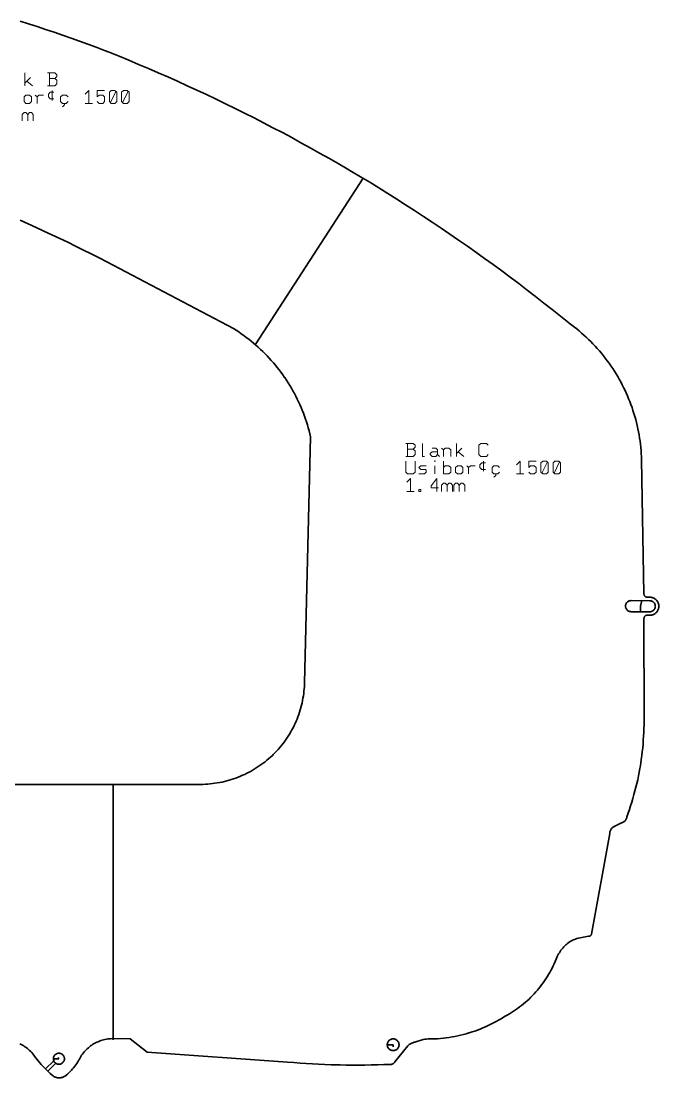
# Model space of a CAD drawing. Extents: x -1214 to 1704, y -782 to 1264.
# Drawn here: x 784 to 1704, y -423 to 1102 of the extents above; entities that cross this region are included whole.
import ezdxf

# ---------------------------------------------------------------- set-up
doc = ezdxf.new("R2010")
doc.units = 0
doc.linetypes.add('DOT', pattern=[3.5, 0.5, -3])

msp = doc.modelspace()

# ---------------------------------------------------------------- linework, layer by layer
at = {"color": 4, "lineweight": 35}
for p, q in [((795, 1098.1), (782.7, 1102)), ((807.3, 1094.1), (795, 1098.1)), ((819.5, 1090.1), (807.3, 1094.1)), ((831.8, 1086), (819.5, 1090.1)), ((844, 1081.8), (831.8, 1086)), ((856.2, 1077.5), (844, 1081.8)), ((868.3, 1073.2), (856.2, 1077.5)), ((880.4, 1068.8), (868.3, 1073.2)), ((892.5, 1064.3), (880.4, 1068.8)), ((904.6, 1059.8), (892.5, 1064.3)), ((911.3, 1057.1), (904.6, 1059.8)), ((925.5, 1051.3), (911.3, 1057.1)), ((939.7, 1045.5), (925.5, 1051.3)), ((953.8, 1039.6), (939.7, 1045.5)), ((967.9, 1033.6), (953.8, 1039.6)), ((981.9, 1027.6), (967.9, 1033.6)), ((995.9, 1021.4), (981.9, 1027.6)), ((1009.9, 1015.2), (995.9, 1021.4)), ((1023.8, 1008.8), (1009.9, 1015.2)), ((1037.7, 1002.4), (1023.8, 1008.8)), ((1051.6, 995.9), (1037.7, 1002.4)), ((1065.4, 989.4), (1051.6, 995.9)), ((1079.2, 982.7), (1065.4, 989.4)), ((1093, 976), (1079.2, 982.7)), ((1106.7, 969.1), (1093, 976)), ((1120.3, 962.2), (1106.7, 969.1)), ((1133.9, 955.2), (1120.3, 962.2)), ((1147.5, 948.2), (1133.9, 955.2)), ((1161.1, 941), (1147.5, 948.2)), ((1174.6, 933.8), (1161.1, 941)), ((1188, 926.5), (1174.6, 933.8)), ((1201.4, 919.1), (1188, 926.5)), ((1214.8, 911.6), (1201.4, 919.1)), ((1228.1, 904.1), (1214.8, 911.6)), ((1241.4, 896.4), (1228.1, 904.1)), ((1254.6, 888.7), (1241.4, 896.4)), ((1260.8, 885.1), (1254.6, 888.7)), ((1273.9, 877.2), (1260.8, 885.1)), ((1287.1, 869.3), (1273.9, 877.2)), ((1300.1, 861.3), (1287.1, 869.3)), ((1313.1, 853.3), (1300.1, 861.3)), ((1326.1, 845.1), (1313.1, 853.3)), ((1339, 836.9), (1326.1, 845.1)), ((1351.9, 828.6), (1339, 836.9)), ((1364.7, 820.2), (1351.9, 828.6)), ((794.2, 809.5), (782.6, 814.6)), ((805.7, 804.3), (794.2, 809.5)), ((1377.4, 811.8), (1364.7, 820.2)), ((1390.2, 803.3), (1377.4, 811.8)), ((817.2, 799), (805.7, 804.3)), ((828.7, 793.6), (817.2, 799)), ((840.1, 788.2), (828.7, 793.6)), ((1402.8, 794.6), (1390.2, 803.3)), ((1415.4, 786), (1402.8, 794.6)), ((851.5, 782.7), (840.1, 788.2)), ((862.8, 777.2), (851.5, 782.7)), ((1428, 777.2), (1415.4, 786)), ((874.2, 771.5), (862.8, 777.2)), ((885.5, 765.9), (874.2, 771.5)), ((896.7, 760.1), (885.5, 765.9)), ((1440.5, 768.4), (1428, 777.2)), ((1452.9, 759.5), (1440.5, 768.4)), ((907.9, 754.3), (896.7, 760.1)), ((1090.6, 658.2), (907.9, 754.3)), ((1465.3, 750.5), (1452.9, 759.5)), ((1477.7, 741.4), (1465.3, 750.5)), ((1490, 732.3), (1477.7, 741.4)), ((1502.2, 723.1), (1490, 732.3)), ((1514.4, 713.8), (1502.2, 723.1)), ((1526.5, 704.5), (1514.4, 713.8)), ((1538.6, 695.1), (1526.5, 704.5)), ((1550.6, 685.6), (1538.6, 695.1)), ((1562.5, 676), (1550.6, 685.6)), ((1574.4, 666.4), (1562.5, 676)), ((1090.7, 658.2), (1090.6, 658.2)), ((1094.5, 655.8), (1090.7, 658.2)), ((1575.1, 665.9), (1574.4, 666.4)), ((1578.8, 663.2), (1575.1, 665.9)), ((1582.4, 660.4), (1578.8, 663.2)), ((1585.9, 657.6), (1582.4, 660.4)), ((1589.4, 654.7), (1585.9, 657.6)), ((1098.2, 653.3), (1094.5, 655.8)), ((1101.9, 650.8), (1098.2, 653.3)), ((1105.6, 648.2), (1101.9, 650.8)), ((1109.1, 645.5), (1105.6, 648.2)), ((1112.7, 642.8), (1109.1, 645.5)), ((1116.2, 640), (1112.7, 642.8)), ((1592.9, 651.8), (1589.4, 654.7)), ((1596.3, 648.7), (1592.9, 651.8)), ((1599.6, 645.7), (1596.3, 648.7)), ((1602.9, 642.5), (1599.6, 645.7)), ((1606.2, 639.3), (1602.9, 642.5)), ((1119.6, 637.1), (1116.2, 640)), ((1123, 634.2), (1119.6, 637.1)), ((1126.3, 631.3), (1123, 634.2)), ((1129.6, 628.2), (1126.3, 631.3)), ((1132.9, 625.1), (1129.6, 628.2)), ((1609.3, 636.1), (1606.2, 639.3)), ((1612.5, 632.8), (1609.3, 636.1)), ((1615.5, 629.4), (1612.5, 632.8)), ((1618.5, 626), (1615.5, 629.4)), ((1621.4, 622.5), (1618.5, 626)), ((1136, 622), (1132.9, 625.1)), ((1139.1, 618.8), (1136, 622)), ((1142.2, 615.5), (1139.1, 618.8)), ((1145.2, 612.2), (1142.2, 615.5)), ((1148.1, 608.9), (1145.2, 612.2)), ((1624.3, 619), (1621.4, 622.5)), ((1627.1, 615.4), (1624.3, 619)), ((1629.8, 611.8), (1627.1, 615.4)), ((1632.5, 608.1), (1629.8, 611.8)), ((1151, 605.4), (1148.1, 608.9)), ((1153.8, 602), (1151, 605.4)), ((1156.6, 598.4), (1153.8, 602)), ((1159.3, 594.9), (1156.6, 598.4)), ((1635.1, 604.4), (1632.5, 608.1)), ((1637.7, 600.7), (1635.1, 604.4)), ((1640.1, 596.8), (1637.7, 600.7)), ((1642.5, 593), (1640.1, 596.8)), ((1161.9, 591.3), (1159.3, 594.9)), ((1164.4, 587.6), (1161.9, 591.3)), ((1164.6, 587.4), (1164.4, 587.6)), ((1167.1, 583.7), (1164.6, 587.4)), ((1169.5, 579.9), (1167.1, 583.7)), ((1171.8, 576.1), (1169.5, 579.9)), ((1644.9, 589.1), (1642.5, 593)), ((1647.1, 585.1), (1644.9, 589.1)), ((1649.3, 581.2), (1647.1, 585.1)), ((1651.5, 577.1), (1649.3, 581.2)), ((1174.1, 572.3), (1171.8, 576.1)), ((1176.3, 568.4), (1174.1, 572.3)), ((1178.5, 564.5), (1176.3, 568.4)), ((1180.5, 560.5), (1178.5, 564.5)), ((1653.5, 573.1), (1651.5, 577.1)), ((1655.5, 569), (1653.5, 573.1)), ((1657.2, 565.4), (1655.5, 569)), ((1659, 561.2), (1657.2, 565.4)), ((1182.5, 556.5), (1180.5, 560.5)), ((1184.5, 552.5), (1182.5, 556.5)), ((1186.3, 548.4), (1184.5, 552.5)), ((1660.7, 557), (1659, 561.2)), ((1662.4, 552.8), (1660.7, 557)), ((1664, 548.5), (1662.4, 552.8)), ((1188.1, 544.3), (1186.3, 548.4)), ((1189.8, 540.2), (1188.1, 544.3)), ((1191.4, 536), (1189.8, 540.2)), ((1193, 531.9), (1191.4, 536)), ((1665.6, 544.3), (1664, 548.5)), ((1667, 540), (1665.6, 544.3)), ((1668.4, 535.6), (1667, 540)), ((1669.7, 531.3), (1668.4, 535.6)), ((1194.5, 527.6), (1193, 531.9)), ((1195.9, 523.4), (1194.5, 527.6)), ((1197.2, 519.1), (1195.9, 523.4)), ((1198.5, 514.8), (1197.2, 519.1)), ((1670.9, 526.9), (1669.7, 531.3)), ((1672, 522.5), (1670.9, 526.9)), ((1673.1, 518.1), (1672, 522.5)), ((1199.6, 510.5), (1198.5, 514.8)), ((1200.7, 506.2), (1199.6, 510.5)), ((1201.8, 501.9), (1200.7, 506.2)), ((1674.1, 513.6), (1673.1, 518.1)), ((1675, 509.2), (1674.1, 513.6)), ((1675.8, 504.7), (1675, 509.2)), ((1676.6, 500.2), (1675.8, 504.7)), ((1193.1, 146.7), (1201.8, 501.9)), ((1677.2, 495.7), (1676.6, 500.2)), ((1677.8, 491.2), (1677.2, 495.7)), ((1678.3, 486.7), (1677.8, 491.2)), ((1678.7, 482.2), (1678.3, 486.7)), ((1679, 477.7), (1678.7, 482.2)), ((1679.3, 473.1), (1679, 477.7)), ((1679.5, 468.6), (1679.3, 473.1)), ((1682.8, 275.4), (1679.5, 468.6)), ((1682.8, 274.8), (1682.8, 275.4)), ((1683, 274.2), (1682.8, 274.8)), ((1656.4, 259.1), (1656.6, 259.9)), ((1656.6, 259.9), (1656.9, 260.7)), ((1656.9, 260.7), (1657.3, 261.4)), ((1657.3, 261.4), (1657.7, 262.1)), ((1657.7, 262.1), (1658.2, 262.7)), ((1658.2, 262.7), (1658.7, 263.3)), ((1658.7, 263.3), (1659.3, 263.8)), ((1659.3, 263.8), (1660, 264.3)), ((1660, 264.3), (1660.7, 264.7)), ((1660.7, 264.7), (1661.4, 265)), ((1661.4, 265), (1662.1, 265.2)), ((1662.1, 265.2), (1662.9, 265.4)), ((1662.9, 265.4), (1663.7, 265.5)), ((1663.7, 265.5), (1664.3, 265.5)), ((1664.3, 265.5), (1691.3, 265.4)), ((1679.6, 265.6), (1677.8, 257.5)), ((1683.2, 273.6), (1683, 274.2)), ((1683.4, 273), (1683.2, 273.6)), ((1683.8, 272.5), (1683.4, 273)), ((1684.2, 272), (1683.8, 272.5)), ((1684.7, 271.6), (1684.2, 272)), ((1685.2, 271.2), (1684.7, 271.6)), ((1685.7, 270.9), (1685.2, 271.2)), ((1686.3, 270.7), (1685.7, 270.9)), ((1687, 270.5), (1686.3, 270.7)), ((1687.6, 270.5), (1687, 270.5)), ((1692.6, 270.3), (1687.6, 270.5)), ((1691.3, 265.4), (1692.1, 265.4)), ((1692.1, 265.4), (1692.9, 265.3)), ((1693.5, 270.1), (1692.6, 270.3)), ((1692.9, 265.3), (1693.7, 265.1)), ((1694.5, 269.9), (1693.5, 270.1)), ((1693.7, 265.1), (1694.4, 264.8)), ((1694.4, 264.8), (1695.1, 264.4)), ((1695.5, 269.7), (1694.5, 269.9)), ((1695.1, 264.4), (1695.8, 264)), ((1696.4, 269.3), (1695.5, 269.7)), ((1695.8, 264), (1696.4, 263.5)), ((1697.3, 268.9), (1696.4, 269.3)), ((1696.4, 263.5), (1697, 263)), ((1697, 263), (1697.5, 262.4)), ((1698.2, 268.4), (1697.3, 268.9)), ((1697.5, 262.4), (1698, 261.7)), ((1698, 261.7), (1698.4, 261)), ((1699.1, 267.8), (1698.2, 268.4)), ((1698.4, 261), (1698.7, 260.3)), ((1698.7, 260.3), (1699, 259.5)), ((1699, 259.5), (1699.1, 258.8)), ((1699.9, 267.2), (1699.1, 267.8)), ((1700.6, 266.5), (1699.9, 267.2)), ((1701.3, 265.7), (1700.6, 266.5)), ((1701.9, 264.9), (1701.3, 265.7)), ((1702.5, 264.1), (1701.9, 264.9)), ((1703, 263.2), (1702.5, 264.1)), ((1703.4, 262.2), (1703, 263.2)), ((1703.7, 261.3), (1703.4, 262.2)), ((1704, 260.3), (1703.7, 261.3)), ((1704.2, 259.3), (1704, 260.3)), ((1656.3, 258.4), (1656.4, 259.1)), ((1656.3, 257.6), (1656.3, 258.4)), ((1656.3, 257), (1656.3, 257.6)), ((1656.4, 256.2), (1656.3, 257)), ((1656.5, 255.4), (1656.4, 256.2)), ((1656.8, 254.7), (1656.5, 255.4)), ((1657.1, 253.9), (1656.8, 254.7)), ((1657.5, 253.2), (1657.1, 253.9)), ((1658, 252.6), (1657.5, 253.2)), ((1658.5, 252), (1658, 252.6)), ((1659.1, 251.4), (1658.5, 252)), ((1659.7, 250.9), (1659.1, 251.4)), ((1660.4, 250.5), (1659.7, 250.9)), ((1661.1, 250.2), (1660.4, 250.5)), ((1661.9, 249.9), (1661.1, 250.2)), ((1662.6, 249.7), (1661.9, 249.9)), ((1663.4, 249.6), (1662.6, 249.7)), ((1664.2, 249.5), (1663.4, 249.6)), ((1677.7, 249.5), (1664.2, 249.5)), ((1677.8, 257.5), (1677.7, 250.5)), ((1677.7, 250.5), (1677.7, 249.5)), ((1677.7, 249.5), (1677.7, 250.5)), ((1691.2, 249.4), (1677.7, 249.5)), ((1685.2, 243.9), (1685.8, 244.2)), ((1685.8, 244.2), (1686.4, 244.5)), ((1686.4, 244.5), (1687, 244.6)), ((1687, 244.6), (1687.6, 244.7)), ((1687.6, 244.7), (1687.8, 244.7)), ((1687.8, 244.7), (1693.6, 244.7)), ((1691.8, 249.5), (1691.2, 249.4)), ((1692.6, 249.5), (1691.8, 249.5)), ((1693.4, 249.7), (1692.6, 249.5)), ((1694.1, 250), (1693.4, 249.7)), ((1693.6, 244.7), (1694.6, 244.9)), ((1694.9, 250.3), (1694.1, 250)), ((1694.6, 244.9), (1695.6, 245.2)), ((1695.6, 250.7), (1694.9, 250.3)), ((1696.2, 251.2), (1695.6, 250.7)), ((1695.6, 245.2), (1696.6, 245.6)), ((1696.8, 251.7), (1696.2, 251.2)), ((1696.6, 245.6), (1697.5, 246)), ((1697.4, 252.3), (1696.8, 251.7)), ((1697.8, 252.9), (1697.4, 252.3)), ((1697.5, 246), (1698.3, 246.5)), ((1698.3, 253.6), (1697.8, 252.9)), ((1698.6, 254.3), (1698.3, 253.6)), ((1698.3, 246.5), (1699.2, 247.1)), ((1698.9, 255), (1698.6, 254.3)), ((1699.1, 255.8), (1698.9, 255)), ((1699.1, 258.8), (1699.2, 258)), ((1699.2, 256.6), (1699.1, 255.8)), ((1699.2, 258), (1699.3, 257.4)), ((1699.3, 257.4), (1699.2, 256.6)), ((1699.2, 247.1), (1700, 247.7)), ((1700, 247.7), (1700.7, 248.4)), ((1700.7, 248.4), (1701.4, 249.2)), ((1701.4, 249.2), (1702, 250)), ((1702, 250), (1702.6, 250.9)), ((1702.6, 250.9), (1703, 251.8)), ((1703, 251.8), (1703.4, 252.7)), ((1703.4, 252.7), (1703.8, 253.7)), ((1703.8, 253.7), (1704, 254.7)), ((1704, 254.7), (1704.2, 255.7)), ((1704.3, 258.3), (1704.2, 259.3)), ((1704.2, 255.7), (1704.3, 256.7)), ((1704.3, 257.3), (1704.3, 258.3)), ((1704.3, 256.7), (1704.3, 257.3)), ((1682.8, 239.7), (1682.9, 240.3)), ((1682.9, 96.6), (1682.8, 239.7)), ((1682.9, 240.3), (1683, 240.9)), ((1683, 240.9), (1683.2, 241.5)), ((1683.2, 241.5), (1683.5, 242.1)), ((1683.5, 242.1), (1683.8, 242.6)), ((1683.8, 242.6), (1684.2, 243.1)), ((1684.2, 243.1), (1684.7, 243.6)), ((1684.7, 243.6), (1685.2, 243.9)), ((1192.3, 134.8), (1192.7, 138.3)), ((1192.7, 138.3), (1192.9, 141.7)), ((1192.9, 141.7), (1193.1, 145.2)), ((1193.1, 145.2), (1193.1, 146.7)), ((1190.2, 121.1), (1190.9, 124.5)), ((1190.9, 124.5), (1191.4, 128)), ((1191.4, 128), (1191.9, 131.4)), ((1191.9, 131.4), (1192.3, 134.8)), ((1185.8, 104.4), (1186.9, 107.7)), ((1186.9, 107.7), (1187.8, 111)), ((1187.8, 111), (1188.7, 114.4)), ((1188.7, 114.4), (1189.5, 117.7)), ((1189.5, 117.7), (1190.2, 121.1)), ((1180.9, 91.4), (1182.3, 94.6)), ((1182.3, 94.6), (1183.5, 97.8)), ((1183.5, 97.8), (1184.7, 101.1)), ((1184.7, 101.1), (1185.8, 104.4)), ((1682.9, 91.9), (1682.9, 96.6)), ((1682.9, 86.3), (1682.9, 91.9)), ((1173.2, 75.9), (1174.9, 78.9)), ((1174.9, 78.9), (1176.5, 82)), ((1176.5, 82), (1178.1, 85.1)), ((1178.1, 85.1), (1179.5, 88.2)), ((1179.5, 88.2), (1180.9, 91.4)), ((1682.6, 75.2), (1682.8, 80.8)), ((1682.8, 80.8), (1682.9, 86.3)), ((1161.6, 58.7), (1163.7, 61.4)), ((1163.7, 61.4), (1165.7, 64.2)), ((1165.7, 64.2), (1167.7, 67.1)), ((1167.7, 67.1), (1169.6, 70)), ((1169.6, 70), (1171.4, 72.9)), ((1171.4, 72.9), (1173.2, 75.9)), ((1681.5, 58.5), (1681.9, 64.1)), ((1681.9, 64.1), (1682.3, 69.6)), ((1682.3, 69.6), (1682.6, 75.2)), ((1150.3, 45.6), (1152.6, 48.1)), ((1152.6, 48.1), (1155, 50.7)), ((1155, 50.7), (1157.3, 53.3)), ((1157.3, 53.3), (1159.5, 55.9)), ((1159.5, 55.9), (1161.6, 58.7)), ((1679.8, 41.8), (1680.4, 47.4)), ((1680.4, 47.4), (1681, 52.9)), ((1681, 52.9), (1681.5, 58.5)), ((1130.7, 28.8), (1133.5, 30.8)), ((1133.5, 30.8), (1136.2, 33)), ((1136.2, 33), (1138.9, 35.2)), ((1138.9, 35.2), (1141.6, 37.4)), ((1141.6, 37.4), (1144.2, 39.7)), ((1144.2, 39.7), (1146.7, 42.1)), ((1146.7, 42.1), (1147.8, 43.2)), ((1147.8, 43.2), (1150.3, 45.6)), ((1677.3, 25.3), (1678.2, 30.8)), ((1678.2, 30.8), (1679, 36.3)), ((1679, 36.3), (1679.8, 41.8)), ((1106.9, 14.7), (1110, 16.2)), ((1110, 16.2), (1113.1, 17.8)), ((1113.1, 17.8), (1116.1, 19.5)), ((1116.1, 19.5), (1119.1, 21.2)), ((1119.1, 21.2), (1122.1, 23)), ((1122.1, 23), (1125, 24.9)), ((1125, 24.9), (1127.9, 26.8)), ((1127.9, 26.8), (1130.7, 28.8)), ((1674.9, 12.5), (1676, 18)), ((1676, 18), (1677, 23.4)), ((1677, 23.4), (1677.3, 25.3)), ((616.5, 0.3), (829.8, 0.3)), ((829.8, 0.3), (1043.2, 0.3)), ((1043.2, 0.3), (1046.6, 0.3)), ((1046.6, 0.3), (1050.1, 0.5)), ((1050.1, 0.5), (1053.6, 0.7)), ((1053.6, 0.7), (1057, 1)), ((1057, 1), (1060.5, 1.4)), ((1060.5, 1.4), (1063.9, 1.8)), ((1063.9, 1.8), (1067.3, 2.3)), ((1067.3, 2.3), (1070.7, 2.9)), ((1070.7, 2.9), (1074.1, 3.6)), ((1074.1, 3.6), (1077.5, 4.4)), ((1077.5, 4.4), (1080.9, 5.2)), ((1080.9, 5.2), (1084.2, 6.2)), ((1084.2, 6.2), (1087.5, 7.2)), ((1087.5, 7.2), (1090.8, 8.2)), ((1090.8, 8.2), (1094.1, 9.4)), ((1094.1, 9.4), (1097.3, 10.6)), ((1097.3, 10.6), (1100.5, 11.9)), ((1100.5, 11.9), (1103.7, 13.3)), ((1103.7, 13.3), (1106.9, 14.7)), ((1671.2, -3.8), (1672.6, 1.6)), ((1672.6, 1.6), (1673.8, 7)), ((1673.8, 7), (1674.9, 12.5)), ((1666.9, -20), (1668.4, -14.6)), ((1668.4, -14.6), (1669.9, -9.3)), ((1669.9, -9.3), (1671.2, -3.8)), ((1663.6, -30.7), (1665.3, -25.4)), ((1665.3, -25.4), (1666.9, -20)), ((1658.1, -46.5), (1660, -41.2)), ((1660, -41.2), (1661.9, -36)), ((1661.9, -36), (1663.6, -30.7)), ((1639.2, -61.2), (1639.9, -60.8)), ((1639.9, -60.8), (1650.4, -55.4)), ((1650.4, -55.4), (1651.2, -55.1)), ((1651.2, -55.1), (1652, -54.8)), ((1652, -54.8), (1652.8, -54.4)), ((1652.8, -54.4), (1653.6, -54)), ((1653.6, -54), (1654.3, -53.5)), ((1654.3, -53.5), (1655, -52.9)), ((1655, -52.9), (1655.6, -52.3)), ((1655.6, -52.3), (1655.7, -52.1)), ((1655.7, -52.1), (1656.2, -51.4)), ((1656.2, -51.4), (1656.7, -50.7)), ((1656.7, -50.7), (1657.2, -49.9)), ((1657.2, -49.9), (1657.5, -49.1)), ((1657.5, -49.1), (1657.8, -48.3)), ((1657.8, -48.3), (1658, -47.4)), ((1658, -47.4), (1658.1, -46.6)), ((1658.1, -46.6), (1658.1, -46.5)), ((1607.1, -216.1), (1633.4, -70.8)), ((1633.4, -69.8), (1633.6, -68.9)), ((1633.4, -70.8), (1633.4, -69.8)), ((1633.6, -68.9), (1633.8, -68)), ((1633.8, -68), (1634.1, -67.1)), ((1634.1, -67.1), (1634.5, -66.2)), ((1634.5, -66.2), (1634.9, -65.4)), ((1634.9, -65.4), (1635.1, -65.1)), ((1635.1, -65.1), (1635.6, -64.3)), ((1635.6, -64.3), (1636.2, -63.5)), ((1636.2, -63.5), (1636.9, -62.9)), ((1636.9, -62.9), (1637.6, -62.2)), ((1637.6, -62.2), (1638.4, -61.7)), ((1638.4, -61.7), (1639.2, -61.2)), ((1573.2, -229), (1574.8, -227.7)), ((1574.8, -227.7), (1576.5, -226.6)), ((1576.5, -226.6), (1577.4, -226)), ((1577.4, -226), (1579.1, -225.1)), ((1579.1, -225.1), (1580.8, -224.3)), ((1580.8, -224.3), (1582.4, -223.6)), ((1582.4, -223.6), (1584.2, -223)), ((1584.2, -223), (1586, -222.3)), ((1586, -222.3), (1587.8, -221.8)), ((1587.8, -221.8), (1588.3, -221.7)), ((1588.3, -221.7), (1602.7, -219.1)), ((1602.7, -219.1), (1603.3, -219.1)), ((1603.3, -219.1), (1603.9, -219)), ((1603.9, -219), (1604.5, -218.8)), ((1604.5, -218.8), (1605, -218.5)), ((1605, -218.5), (1605.5, -218.2)), ((1605.5, -218.2), (1606, -217.8)), ((1606, -217.8), (1606.4, -217.4)), ((1606.4, -217.4), (1606.8, -216.9)), ((1606.8, -216.9), (1607.1, -216.3)), ((1607.1, -216.3), (1607.1, -216.1)), ((1559.7, -244.4), (1560.8, -242.7)), ((1560.8, -242.7), (1561.9, -241)), ((1561.9, -241), (1563.1, -239.3)), ((1563.1, -239.3), (1564.4, -237.7)), ((1564.4, -237.7), (1565.7, -236.1)), ((1565.7, -236.1), (1567.1, -234.5)), ((1567.1, -234.5), (1568.6, -233)), ((1567.1, -234.5), (1567.1, -234.5)), ((1568.6, -233), (1570, -231.6)), ((1570, -231.6), (1571.6, -230.3)), ((1571.6, -230.3), (1573.2, -229)), ((1551.8, -261.9), (1553.3, -258.7)), ((1553.3, -258.7), (1554.7, -255.4)), ((1554.7, -255.4), (1556.1, -252.1)), ((1556.1, -252.1), (1556.9, -249.9)), ((1556.9, -249.9), (1557.8, -248.1)), ((1557.8, -248.1), (1558.7, -246.2)), ((1558.7, -246.2), (1559.7, -244.4)), ((1543.2, -277.5), (1545.1, -274.4)), ((1545.1, -274.4), (1546.9, -271.4)), ((1546.9, -271.4), (1548.6, -268.2)), ((1548.6, -268.2), (1550.2, -265.1)), ((1550.2, -265.1), (1551.8, -261.9)), ((1533, -292), (1535.2, -289.2)), ((1535.2, -289.2), (1537.3, -286.4)), ((1537.3, -286.4), (1539.3, -283.4)), ((1539.3, -283.4), (1541.3, -280.5)), ((1541.3, -280.5), (1543.2, -277.5)), ((1519.6, -307.1), (1522.1, -304.5)), ((1522.1, -304.5), (1524.6, -302)), ((1524.6, -302), (1527, -299.3)), ((1527, -299.3), (1529.3, -296.6)), ((1529.3, -296.6), (1530.8, -294.8)), ((1530.8, -294.8), (1533, -292)), ((1503.5, -321), (1506.3, -318.9)), ((1506.3, -318.9), (1509.1, -316.6)), ((1509.1, -316.6), (1511.8, -314.3)), ((1511.8, -314.3), (1514.4, -312)), ((1514.4, -312), (1517.1, -309.6)), ((1517.1, -309.6), (1519.6, -307.1)), ((1480.3, -335.9), (1482.5, -334.5)), ((1482.5, -334.5), (1485.6, -332.8)), ((1485.6, -332.8), (1488.7, -331)), ((1488.7, -331), (1491.8, -329.1)), ((1491.8, -329.1), (1494.8, -327.2)), ((1494.8, -327.2), (1497.7, -325.2)), ((1497.7, -325.2), (1500.6, -323.2)), ((1500.6, -323.2), (1503.5, -321)), ((1450.5, -351.3), (1454.3, -349.6)), ((1454.3, -349.6), (1458.2, -347.9)), ((1458.2, -347.9), (1461.9, -346.1)), ((1461.9, -346.1), (1465.7, -344.2)), ((1465.7, -344.2), (1469.4, -342.2)), ((1469.4, -342.2), (1473.1, -340.2)), ((1473.1, -340.2), (1476.7, -338.1)), ((1476.7, -338.1), (1480.3, -335.9)), ((1393.4, -366.2), (1397.6, -365.7)), ((1397.6, -365.7), (1401.8, -365.1)), ((1401.8, -365.1), (1405.9, -364.4)), ((1405.9, -364.4), (1410, -363.6)), ((1410, -363.6), (1414.1, -362.8)), ((1414.1, -362.8), (1418.2, -361.8)), ((1418.2, -361.8), (1422.3, -360.8)), ((1422.3, -360.8), (1426.3, -359.7)), ((1426.3, -359.7), (1430.4, -358.5)), ((1430.4, -358.5), (1430.8, -358.4)), ((1430.8, -358.4), (1434.8, -357.2)), ((1434.8, -357.2), (1438.7, -355.8)), ((1438.7, -355.8), (1442.7, -354.4)), ((1442.7, -354.4), (1446.6, -352.9)), ((1446.6, -352.9), (1450.5, -351.3)), ((782.4, -374.3), (784.3, -375.2)), ((784.3, -375.2), (786.2, -376.3)), ((786.2, -376.3), (788, -377.4)), ((788, -377.4), (789.8, -378.6)), ((789.8, -378.6), (791.5, -379.8)), ((791.5, -379.8), (793.2, -381.1)), ((793.2, -381.1), (794.9, -382.5)), ((879.6, -381.4), (881.2, -380)), ((881.2, -380), (882.8, -378.7)), ((882.8, -378.7), (884.4, -377.4)), ((884.4, -377.4), (886.1, -376.2)), ((886.1, -376.2), (886.2, -376.2)), ((886.2, -376.2), (887.9, -375)), ((887.9, -375), (889.7, -374)), ((889.7, -374), (891.6, -373)), ((891.6, -373), (893.4, -372)), ((893.4, -372), (895.3, -371.2)), ((895.3, -371.2), (897.2, -370.4)), ((897.2, -370.4), (899.2, -369.7)), ((899.2, -369.7), (901.2, -369.1)), ((901.2, -369.1), (903.2, -368.5)), ((903.2, -368.5), (905.2, -368)), ((905.2, -368), (907.2, -367.6)), ((907.2, -367.6), (909.3, -367.3)), ((909.3, -367.3), (911.3, -367)), ((911.3, -367), (913.4, -366.9)), ((913.4, -366.9), (915.4, -366.8)), ((915.4, -366.8), (941.7, -366.9)), ((941.7, -366.9), (965.9, -386.4)), ((1312.5, -374.8), (1312.6, -374)), ((1312.5, -375.6), (1312.5, -374.8)), ((1313.5, -375.6), (1312.5, -375.6)), ((1312.5, -376.2), (1312.5, -375.6)), ((1312.5, -375.6), (1313.5, -375.6)), ((1312.6, -377.1), (1312.5, -376.2)), ((1312.6, -374), (1312.8, -373.2)), ((1312.8, -377.9), (1312.6, -377.1)), ((1312.8, -373.2), (1313.1, -372.4)), ((1313, -378.6), (1312.8, -377.9)), ((1313.4, -379.4), (1313, -378.6)), ((1313.1, -372.4), (1313.5, -371.6)), ((1313.8, -380.1), (1313.4, -379.4)), ((1313.5, -371.6), (1313.9, -370.9)), ((1321, -375.6), (1313.5, -375.6)), ((1314.3, -380.8), (1313.8, -380.1)), ((1313.9, -370.9), (1314.4, -370.3)), ((1314.8, -381.4), (1314.3, -380.8)), ((1314.4, -370.3), (1314.9, -369.6)), ((1314.9, -369.6), (1315.5, -369.1)), ((1315.5, -369.1), (1316.2, -368.6)), ((1316.2, -368.6), (1316.9, -368.2)), ((1316.9, -368.2), (1317.6, -367.8)), ((1317.6, -367.8), (1318.4, -367.5)), ((1318.4, -367.5), (1319.2, -367.3)), ((1319.2, -367.3), (1320, -367.2)), ((1320, -367.2), (1320.8, -367.1)), ((1320.8, -367.1), (1321.6, -367.1)), ((1321.1, -378.5), (1321, -375.6)), ((1321.6, -367.1), (1322.5, -367.2)), ((1322.5, -367.2), (1323.3, -367.4)), ((1323.3, -367.4), (1324.1, -367.7)), ((1323.3, -400.5), (1342, -377)), ((1324.1, -367.7), (1324.8, -368)), ((1324.8, -368), (1325.5, -368.4)), ((1325.5, -368.4), (1326.2, -368.9)), ((1326.2, -368.9), (1326.8, -369.4)), ((1327.3, -381.3), (1326.7, -381.9)), ((1326.8, -369.4), (1327.4, -370)), ((1327.8, -380.7), (1327.3, -381.3)), ((1327.4, -370), (1327.9, -370.7)), ((1328.3, -380), (1327.8, -380.7)), ((1327.9, -370.7), (1328.4, -371.4)), ((1328.6, -379.3), (1328.3, -380)), ((1328.4, -371.4), (1328.7, -372.1)), ((1329, -378.5), (1328.6, -379.3)), ((1328.7, -372.1), (1329, -372.9)), ((1329, -372.9), (1329.3, -373.6)), ((1329.2, -377.7), (1329, -378.5)), ((1329.4, -376.9), (1329.2, -377.7)), ((1329.3, -373.6), (1329.4, -374.5)), ((1329.4, -374.5), (1329.5, -375.3)), ((1329.5, -376.1), (1329.4, -376.9)), ((1329.5, -375.3), (1329.5, -376.1)), ((1342, -377), (1342.9, -376.2)), ((1342.9, -376.2), (1343.9, -375.4)), ((1343.9, -375.4), (1344.9, -374.7)), ((1344.9, -374.7), (1345.9, -374.1)), ((1345.9, -374.1), (1346.9, -373.6)), ((1346.9, -373.6), (1348, -373.1)), ((1348, -373.1), (1349.2, -372.7)), ((1349.2, -372.7), (1350.3, -372.3)), ((1350.3, -372.3), (1351.5, -372)), ((1351.5, -372), (1352.4, -371.8)), ((1352.4, -371.8), (1364.4, -368)), ((1364.4, -368), (1366.7, -367.7)), ((1366.7, -367.7), (1369, -367.5)), ((1369, -367.5), (1371.3, -367.3)), ((1371.3, -367.3), (1373.4, -367.2)), ((1373.4, -367.2), (1375.7, -367.2)), ((1375.7, -367.2), (1378.1, -367.2)), ((1378.1, -367.2), (1380.4, -367.2)), ((1380.4, -367.2), (1380.9, -367.3)), ((1380.9, -367.3), (1385.1, -367)), ((1385.1, -367), (1389.3, -366.6)), ((1389.3, -366.6), (1393.4, -366.2)), ((794.9, -382.5), (796.4, -383.9)), ((796.4, -383.9), (798, -385.4)), ((798, -385.4), (799.5, -386.9)), ((799.5, -386.9), (800.9, -388.5)), ((800.9, -388.5), (802.2, -390.1)), ((802.2, -390.1), (802.7, -390.7)), ((802.7, -390.7), (804.7, -393.4)), ((804.7, -393.4), (806.8, -396.2)), ((806.8, -396.2), (808.9, -398.8)), ((830.7, -395), (830.9, -394.2)), ((830.7, -395.8), (830.7, -395)), ((831.7, -395.8), (830.7, -395.8)), ((830.7, -396.5), (830.7, -395.8)), ((830.7, -395.8), (831.7, -395.8)), ((830.8, -397.2), (830.7, -396.5)), ((830.9, -394.2), (831.1, -393.4)), ((831.1, -393.4), (831.3, -392.7)), ((831.3, -392.7), (831.7, -392)), ((831.3, -396.4), (831.4, -399)), ((831.7, -392), (832.1, -391.3)), ((838.7, -395.8), (831.7, -395.8)), ((832.1, -391.3), (832.6, -390.6)), ((832.6, -390.6), (833.1, -390.1)), ((833.1, -390.1), (833.7, -389.5)), ((833.7, -389.5), (834.4, -389.1)), ((834.4, -389.1), (835.1, -388.7)), ((835.1, -388.7), (835.8, -388.3)), ((835.8, -388.3), (836.6, -388.1)), ((836.6, -388.1), (837.3, -387.9)), ((837.3, -387.9), (838.1, -387.8)), ((837.5, -394.2), (838.7, -395.8)), ((838.1, -387.8), (838.9, -387.8)), ((838.9, -387.8), (839.7, -387.9)), ((839.7, -387.9), (840.5, -388)), ((840.5, -388), (841.3, -388.2)), ((841.3, -388.2), (842, -388.5)), ((842, -388.5), (842.7, -388.9)), ((842.7, -388.9), (843.4, -389.3)), ((843.4, -389.3), (844, -389.8)), ((844, -389.8), (844.6, -390.4)), ((844.6, -390.4), (845.1, -391)), ((845.1, -391), (845.6, -391.7)), ((845.6, -391.7), (845.9, -392.4)), ((845.9, -392.4), (846.2, -393.1)), ((846.2, -393.1), (846.5, -393.9)), ((846.5, -393.9), (846.6, -394.7)), ((846.6, -394.7), (846.7, -395.5)), ((846.7, -396.3), (846.6, -397.1)), ((846.7, -395.5), (846.7, -396.3)), ((867.2, -398.2), (868.3, -396.2)), ((868.3, -396.2), (869.3, -394.4)), ((869.3, -394.4), (870.4, -392.6)), ((870.4, -392.6), (871.5, -390.8)), ((871.5, -390.8), (872.7, -389.1)), ((872.7, -389.1), (874, -387.5)), ((874, -387.5), (875.3, -385.9)), ((875.3, -385.9), (876.7, -384.3)), ((876.7, -384.3), (878.1, -382.8)), ((878.1, -382.8), (879.6, -381.4)), ((965.9, -386.4), (1168.6, -400.6)), ((1315.4, -382), (1314.8, -381.4)), ((1316, -382.5), (1315.4, -382)), ((1316.7, -382.9), (1316, -382.5)), ((1317.5, -383.3), (1316.7, -382.9)), ((1318.2, -383.6), (1317.5, -383.3)), ((1319, -383.9), (1318.2, -383.6)), ((1319.8, -384), (1319, -383.9)), ((1320.6, -384.1), (1319.8, -384)), ((1321.5, -384.1), (1320.6, -384.1)), ((1322.3, -384), (1321.5, -384.1)), ((1323.1, -383.8), (1322.3, -384)), ((1323.9, -383.6), (1323.1, -383.8)), ((1324.6, -383.3), (1323.9, -383.6)), ((1325.4, -382.9), (1324.6, -383.3)), ((1326.1, -382.4), (1325.4, -382.9)), ((1326.7, -381.9), (1326.1, -382.4)), ((808.9, -398.8), (811, -401.5)), ((811, -401.5), (813.3, -404.1)), ((813.3, -404.1), (815.6, -406.6)), ((815.6, -406.6), (816.5, -407.6)), ((816.5, -407.6), (818.8, -410)), ((818.8, -410), (821.3, -412.5)), ((831.4, -399), (819.3, -410.3)), ((834.4, -402.1), (822.8, -413.8)), ((831, -398), (830.8, -397.2)), ((831.3, -398.8), (831, -398)), ((831.6, -399.5), (831.3, -398.8)), ((832, -400.2), (831.6, -399.5)), ((832.5, -400.8), (832, -400.2)), ((833, -401.4), (832.5, -400.8)), ((833.6, -402), (833, -401.4)), ((833.4, -401.2), (834.4, -402.1)), ((834.3, -402.4), (833.6, -402)), ((834.9, -402.9), (834.3, -402.4)), ((835.7, -403.2), (834.9, -402.9)), ((836.4, -403.5), (835.7, -403.2)), ((837.2, -403.6), (836.4, -403.5)), ((838, -403.8), (837.2, -403.6)), ((838.8, -403.8), (838, -403.8)), ((839.6, -403.7), (838.8, -403.8)), ((840.4, -403.6), (839.6, -403.7)), ((841.2, -403.4), (840.4, -403.6)), ((841.9, -403.1), (841.2, -403.4)), ((842.6, -402.8), (841.9, -403.1)), ((843.3, -402.3), (842.6, -402.8)), ((843.9, -401.8), (843.3, -402.3)), ((844.5, -401.3), (843.9, -401.8)), ((845, -400.7), (844.5, -401.3)), ((845.5, -400), (845, -400.7)), ((845.9, -399.3), (845.5, -400)), ((846.2, -398.6), (845.9, -399.3)), ((846.4, -397.8), (846.2, -398.6)), ((846.6, -397.1), (846.4, -397.8)), ((856.7, -412.5), (858.4, -410.5)), ((858.4, -410.5), (859.9, -408.8)), ((859.9, -408.8), (861.5, -406.7)), ((861.5, -406.7), (863, -404.7)), ((863, -404.7), (864.5, -402.6)), ((864.5, -402.6), (865.9, -400.4)), ((865.9, -400.4), (867.2, -398.2)), ((1168.6, -400.6), (1177.6, -401.4)), ((1177.6, -401.4), (1186.6, -402)), ((1186.6, -402), (1195.5, -402.6)), ((1195.5, -402.6), (1204.5, -403.2)), ((1204.5, -403.2), (1213.5, -403.7)), ((1213.5, -403.7), (1222.5, -404.1)), ((1222.5, -404.1), (1231.5, -404.4)), ((1231.5, -404.4), (1240.5, -404.6)), ((1240.5, -404.6), (1244.3, -404.7)), ((1244.3, -404.7), (1253.3, -404.9)), ((1253.3, -404.9), (1262.3, -405)), ((1262.3, -405), (1271.3, -405)), ((1271.3, -405), (1280.3, -404.9)), ((1280.3, -404.9), (1289.3, -404.8)), ((1289.3, -404.8), (1298.3, -404.6)), ((1298.3, -404.6), (1307.3, -404.3)), ((1307.3, -404.3), (1316.3, -403.9)), ((1316.3, -403.9), (1318.3, -403.9)), ((1318.3, -403.9), (1319, -403.7)), ((1319, -403.7), (1319.7, -403.5)), ((1319.7, -403.5), (1320.4, -403.2)), ((1320.4, -403.2), (1320.8, -403)), ((1320.8, -403), (1321.4, -402.6)), ((1321.4, -402.6), (1322, -402.1)), ((1322, -402.1), (1322.5, -401.6)), ((1322.5, -401.6), (1322.9, -401.1)), ((1322.9, -401.1), (1323.3, -400.5)), ((821.3, -412.5), (823.8, -414.8)), ((823.8, -414.8), (826.3, -417.1)), ((826.3, -417.1), (828.8, -419.4)), ((828.8, -419.4), (829.7, -420.1)), ((829.7, -420.1), (830.5, -420.7)), ((830.5, -420.7), (831.4, -421.3)), ((831.4, -421.3), (832.4, -421.8)), ((832.4, -421.8), (833.4, -422.3)), ((833.4, -422.3), (834.4, -422.6)), ((834.4, -422.6), (835.4, -422.9)), ((835.4, -422.9), (836.5, -423.2)), ((836.5, -423.2), (837.6, -423.3)), ((837.6, -423.3), (838.6, -423.4)), ((838.6, -423.4), (839.7, -423.4)), ((839.7, -423.4), (840.3, -423.4)), ((840.3, -423.4), (841.3, -423.3)), ((841.3, -423.3), (842.4, -423.1)), ((842.4, -423.1), (843.5, -422.8)), ((843.5, -422.8), (844.5, -422.5)), ((844.5, -422.5), (845.5, -422.1)), ((845.5, -422.1), (846.5, -421.6)), ((846.5, -421.6), (847.4, -421)), ((847.4, -421), (848.3, -420.4)), ((848.3, -420.4), (849.1, -419.8)), ((849.1, -419.8), (849.3, -419.6)), ((849.3, -419.6), (851.2, -417.9)), ((851.2, -417.9), (853.1, -416.1)), ((853.1, -416.1), (854.9, -414.3)), ((854.9, -414.3), (856.7, -412.5))]:
    msp.add_line(p, q, dxfattribs=at)
at = {"color": 7, "lineweight": 35}
for p, q in [((1277.8, 875.3), (1123, 636.2)), ((916.8, 0.6), (916.8, -368.5))]:
    msp.add_line(p, q, dxfattribs=at)
at = {"color": 3, "lineweight": 35}
msp.add_line((916.8, 0.6), (916.8, -264.9), dxfattribs=at)
at = {"color": 7, "linetype": 'DOT', "lineweight": 35, "ltscale": 0.175}
msp.add_line((831.7, -395.8), (838.7, -395.8), dxfattribs=at)
at = {"color": 7, "lineweight": 13}
for points in [[(789.8, 1008.6), (789.8, 1018), (789.8, 1027.3)], [(822.3, 1008.6), (833, 1008.6), (835.6, 1011.3), (835.6, 1016.6), (833, 1019.3), (835.6, 1022), (835.6, 1024.6), (833, 1027.3), (822.3, 1027.3)], [(825, 1027.3), (825, 1018), (825, 1008.6)], [(789.8, 1012.6), (797.8, 1020.6)], [(792.4, 1015.3), (800.4, 1008.6)], [(825, 1019.3), (833, 1019.3)], [(804.7, 995.3), (807.4, 992.6), (810, 995.3), (816.7, 995.3)], [(807.4, 992.6), (807.4, 983.3)], [(831.6, 999.3), (826.3, 999.3), (823.6, 996.6), (823.6, 992.6), (826.3, 990), (831.6, 990)], [(829, 1002), (829, 987.3)], [(851.9, 986), (849.2, 983.3), (843.9, 983.3), (841.2, 986), (841.2, 992.6), (843.9, 995.3), (849.2, 995.3), (851.9, 992.6)], [(876.4, 996.6), (881.8, 1002), (881.8, 992.6), (881.8, 983.3)], [(904.7, 1002), (894, 1002), (894, 992.6), (896.7, 995.3), (902, 995.3), (904.7, 992.6), (904.7, 986), (902, 983.3), (896.7, 983.3), (894, 986)], [(913, 984.6), (921, 1000.6)], [(930.6, 984.6), (938.6, 1000.6)], [(846.6, 983.3), (846.6, 981.2), (843.9, 978.5)], [(887.1, 983.3), (876.4, 983.3)], [(785.8, 958), (785.8, 967.3), (788.4, 970), (791.1, 970), (793.8, 967.3), (793.8, 958)], [(793.8, 967.3), (796.4, 970), (799.1, 970), (801.8, 967.3), (801.8, 958)], [(1339.2, 473.7), (1349.9, 473.7), (1352.6, 476.3), (1352.6, 481.7), (1349.9, 484.3), (1352.6, 487), (1352.6, 489.7), (1349.9, 492.3), (1339.2, 492.3)], [(1341.9, 492.3), (1341.9, 483), (1341.9, 473.7)], [(1363.5, 492.3), (1363.5, 483), (1363.5, 473.7), (1366.2, 473.7)], [(1412.3, 473.7), (1412.3, 483), (1412.3, 492.3)], [(1458.2, 476.3), (1455.5, 473.7), (1447.5, 473.7), (1444.8, 476.3), (1444.8, 489.7), (1447.5, 492.3), (1455.5, 492.3), (1458.2, 489.7)], [(1341.9, 484.3), (1349.9, 484.3)], [(1385.1, 476.3), (1382.4, 473.7), (1377.1, 473.7), (1374.4, 476.3), (1374.4, 477.7), (1377.1, 480.3), (1385.1, 480.3)], [(1377.1, 485.7), (1382.4, 485.7), (1385.1, 483), (1385.1, 476.3), (1387.8, 473.7)], [(1390.7, 485.7), (1393.4, 483), (1393.4, 473.7)], [(1393.4, 483), (1396, 485.7), (1401.4, 485.7), (1404, 483), (1404, 473.7)], [(1412.3, 477.7), (1420.3, 485.7)], [(1415, 480.3), (1423, 473.7)], [(1352.6, 467), (1352.6, 451), (1349.9, 448.3), (1341.9, 448.3), (1339.2, 451), (1339.2, 467)], [(1368.8, 460.3), (1360.8, 460.3), (1358.2, 457.7), (1360.8, 455), (1367.5, 455), (1368.8, 453.7), (1368.8, 451), (1366.2, 448.3), (1358.2, 448.3)], [(1381.1, 448.3), (1381.1, 460.3)], [(1393.4, 467), (1393.4, 457.7), (1393.4, 448.3), (1401.4, 448.3), (1404, 451), (1404, 457.7), (1401.4, 460.3), (1396, 460.3), (1393.4, 457.7)], [(1427.2, 460.3), (1429.9, 457.7), (1432.6, 460.3), (1439.2, 460.3)], [(1429.9, 457.7), (1429.9, 448.3)], [(1454.2, 464.3), (1448.8, 464.3), (1446.2, 461.7), (1446.2, 457.7), (1448.8, 455), (1454.2, 455)], [(1451.5, 467), (1451.5, 452.3)], [(1474.4, 451), (1471.8, 448.3), (1466.4, 448.3), (1463.8, 451), (1463.8, 457.7), (1466.4, 460.3), (1471.8, 460.3), (1474.4, 457.7)], [(1499, 461.7), (1504.3, 467), (1504.3, 457.7), (1504.3, 448.3)], [(1527.2, 467), (1516.6, 467), (1516.6, 457.7), (1519.2, 460.3), (1524.6, 460.3), (1527.2, 457.7), (1527.2, 451), (1524.6, 448.3), (1519.2, 448.3), (1516.6, 451)], [(1535.5, 449.7), (1543.5, 465.7)], [(1553.1, 449.7), (1561.1, 465.7)], [(1469.1, 448.3), (1469.1, 446.2), (1466.4, 443.5)], [(1509.6, 448.3), (1499, 448.3)], [(1340.6, 436.3), (1345.9, 441.7), (1345.9, 432.3), (1345.9, 423)], [(1386.4, 428.3), (1375.8, 428.3), (1375.8, 431), (1383.8, 441.7), (1383.8, 432.3), (1383.8, 423)], [(1390.7, 423), (1390.7, 432.3), (1393.4, 435), (1396, 435), (1398.7, 432.3), (1398.7, 423)], [(1398.7, 432.3), (1401.4, 435), (1404, 435), (1406.7, 432.3), (1406.7, 423)], [(1408.3, 423), (1408.3, 432.3), (1411, 435), (1413.6, 435), (1416.3, 432.3), (1416.3, 423)], [(1416.3, 432.3), (1419, 435), (1421.6, 435), (1424.3, 432.3), (1424.3, 423)], [(1351.2, 423), (1340.6, 423)]]:
    msp.add_lwpolyline(points, dxfattribs=at)
for points in [[(799.1, 992.6), (799.1, 986), (796.4, 983.3), (791.1, 983.3), (788.4, 986), (788.4, 992.6), (791.1, 995.3), (796.4, 995.3)], [(919.6, 1002), (914.3, 1002), (911.6, 999.3), (911.6, 986), (914.3, 983.3), (919.6, 983.3), (922.3, 986), (922.3, 999.3)], [(937.2, 1002), (931.9, 1002), (929.2, 999.3), (929.2, 986), (931.9, 983.3), (937.2, 983.3), (939.9, 986), (939.9, 999.3)], [(1381.1, 467.5), (1381.6, 467), (1381.1, 466.5), (1380.6, 467)], [(1421.6, 457.7), (1421.6, 451), (1419, 448.3), (1413.6, 448.3), (1411, 451), (1411, 457.7), (1413.6, 460.3), (1419, 460.3)], [(1542.2, 467), (1536.8, 467), (1534.2, 464.3), (1534.2, 451), (1536.8, 448.3), (1542.2, 448.3), (1544.8, 451), (1544.8, 464.3)], [(1559.8, 467), (1554.4, 467), (1551.8, 464.3), (1551.8, 451), (1554.4, 448.3), (1559.8, 448.3), (1562.4, 451), (1562.4, 464.3)], [(1360.8, 423), (1358.2, 423), (1358.2, 425.7), (1360.8, 425.7)]]:
    msp.add_lwpolyline(points, close=True, dxfattribs=at)

doc.saveas('drawing.dxf')
